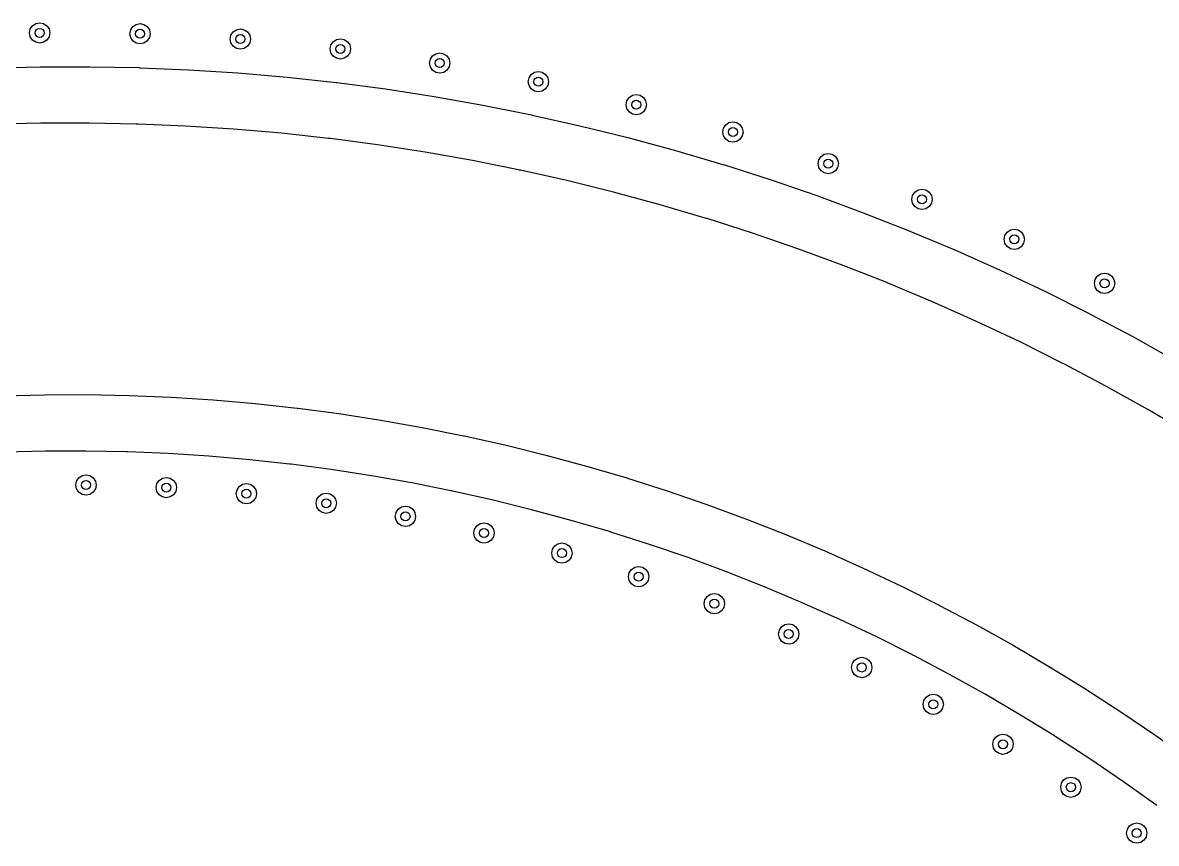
# Model space of a CAD drawing. Extents: x 97 to 313, y -171 to 213.
# Drawn here: x 162.1 to 187.18, y 194.42 to 212.57 of the extents above; entities that cross this region are included whole.
import ezdxf

# ---------------------------------------------------------------- set-up
doc = ezdxf.new("R2010")
doc.units = 0
doc.layers.add('BLACK', color=7, linetype='CONTINUOUS')

msp = doc.modelspace()

# ---------------------------------------------------------------- linework, layer by layer
at = {"layer": 'BLACK', "linetype": 'CONTINUOUS'}
for p, q in [((162.25, 212.341), (162.267, 212.427)), ((162.267, 212.427), (162.316, 212.5)), ((162.316, 212.5), (162.389, 212.548)), ((162.389, 212.548), (162.475, 212.566)), ((162.475, 212.566), (162.561, 212.548)), ((162.561, 212.548), (162.634, 212.5)), ((162.634, 212.5), (162.683, 212.427)), ((162.683, 212.427), (162.7, 212.341)), ((164.471, 212.321), (164.488, 212.407)), ((164.488, 212.407), (164.537, 212.48)), ((164.537, 212.48), (164.61, 212.529)), ((164.61, 212.529), (164.696, 212.546)), ((164.696, 212.546), (164.782, 212.529)), ((164.782, 212.529), (164.855, 212.48)), ((164.855, 212.48), (164.904, 212.407)), ((164.904, 212.407), (164.921, 212.321)), ((166.756, 212.363), (166.829, 212.411)), ((166.829, 212.411), (166.915, 212.429)), ((166.915, 212.429), (167.001, 212.411)), ((167.001, 212.411), (167.074, 212.363)), ((162.267, 212.254), (162.25, 212.341)), ((162.316, 212.181), (162.267, 212.254)), ((162.389, 212.133), (162.316, 212.181)), ((162.634, 212.181), (162.561, 212.133)), ((162.683, 212.254), (162.634, 212.181)), ((162.7, 212.341), (162.683, 212.254)), ((164.488, 212.235), (164.471, 212.321)), ((164.537, 212.162), (164.488, 212.235)), ((164.61, 212.114), (164.537, 212.162)), ((164.855, 212.162), (164.782, 212.114)), ((164.904, 212.235), (164.855, 212.162)), ((164.921, 212.321), (164.904, 212.235)), ((166.69, 212.204), (166.707, 212.29)), ((166.707, 212.117), (166.69, 212.204)), ((166.707, 212.29), (166.756, 212.363)), ((167.074, 212.363), (167.123, 212.29)), ((167.123, 212.29), (167.14, 212.204)), ((167.14, 212.204), (167.123, 212.117)), ((168.967, 212.146), (169.04, 212.195)), ((169.04, 212.195), (169.126, 212.212)), ((169.126, 212.212), (169.212, 212.195)), ((169.212, 212.195), (169.285, 212.146)), ((162.475, 212.116), (162.389, 212.133)), ((162.561, 212.133), (162.475, 212.116)), ((164.696, 212.096), (164.61, 212.114)), ((164.782, 212.114), (164.696, 212.096)), ((166.756, 212.044), (166.707, 212.117)), ((166.829, 211.996), (166.756, 212.044)), ((166.915, 211.979), (166.829, 211.996)), ((167.001, 211.996), (166.915, 211.979)), ((167.074, 212.044), (167.001, 211.996)), ((167.123, 212.117), (167.074, 212.044)), ((168.901, 211.987), (168.918, 212.073)), ((168.918, 211.901), (168.901, 211.987)), ((168.918, 212.073), (168.967, 212.146)), ((168.967, 211.828), (168.918, 211.901)), ((169.285, 212.146), (169.334, 212.073)), ((169.334, 211.901), (169.285, 211.828)), ((169.334, 212.073), (169.351, 211.987)), ((169.351, 211.987), (169.334, 211.901)), ((169.04, 211.779), (168.967, 211.828)), ((169.126, 211.762), (169.04, 211.779)), ((169.212, 211.779), (169.126, 211.762)), ((169.285, 211.828), (169.212, 211.779)), ((171.101, 211.673), (171.118, 211.759)), ((171.118, 211.587), (171.101, 211.673)), ((171.118, 211.759), (171.166, 211.832)), ((171.166, 211.832), (171.239, 211.881)), ((171.239, 211.881), (171.326, 211.898)), ((171.326, 211.898), (171.412, 211.881)), ((171.412, 211.881), (171.485, 211.832)), ((171.485, 211.832), (171.533, 211.759)), ((171.533, 211.759), (171.551, 211.673)), ((171.551, 211.673), (171.533, 211.587)), ((161.392, 211.564), (162.486, 211.591)), ((162.486, 211.591), (163.58, 211.593)), ((163.58, 211.593), (164.674, 211.572)), ((164.674, 211.572), (164.687, 211.571)), ((164.687, 211.571), (164.687, 211.571)), ((164.687, 211.571), (165.767, 211.526)), ((165.767, 211.526), (166.859, 211.456)), ((166.859, 211.456), (167.949, 211.361)), ((171.166, 211.514), (171.118, 211.587)), ((171.239, 211.465), (171.166, 211.514)), ((171.326, 211.448), (171.239, 211.465)), ((171.412, 211.465), (171.326, 211.448)), ((171.485, 211.514), (171.412, 211.465)), ((171.533, 211.587), (171.485, 211.514)), ((173.3, 211.348), (173.349, 211.421)), ((173.349, 211.421), (173.422, 211.469)), ((173.422, 211.469), (173.508, 211.486)), ((173.508, 211.486), (173.594, 211.469)), ((173.594, 211.469), (173.667, 211.421)), ((173.667, 211.421), (173.716, 211.348)), ((167.949, 211.361), (169.037, 211.243)), ((169.037, 211.243), (169.037, 211.243)), ((169.037, 211.243), (169.042, 211.242)), ((169.042, 211.242), (169.05, 211.241)), ((169.05, 211.241), (169.05, 211.241)), ((169.05, 211.241), (170.122, 211.1)), ((173.283, 211.261), (173.3, 211.348)), ((173.3, 211.175), (173.283, 211.261)), ((173.349, 211.102), (173.3, 211.175)), ((173.716, 211.175), (173.667, 211.102)), ((173.716, 211.348), (173.733, 211.261)), ((173.733, 211.261), (173.716, 211.175)), ((170.122, 211.1), (171.203, 210.933)), ((171.203, 210.933), (172.281, 210.742)), ((173.422, 211.054), (173.349, 211.102)), ((173.508, 211.036), (173.422, 211.054)), ((173.594, 211.054), (173.508, 211.036)), ((173.667, 211.102), (173.594, 211.054)), ((175.463, 210.839), (175.512, 210.912)), ((175.512, 210.912), (175.585, 210.961)), ((175.585, 210.961), (175.671, 210.978)), ((175.671, 210.978), (175.757, 210.961)), ((175.757, 210.961), (175.83, 210.912)), ((175.83, 210.912), (175.879, 210.839)), ((172.281, 210.742), (173.354, 210.527)), ((175.446, 210.753), (175.463, 210.839)), ((175.463, 210.667), (175.446, 210.753)), ((175.512, 210.594), (175.463, 210.667)), ((175.879, 210.667), (175.83, 210.594)), ((175.879, 210.839), (175.896, 210.753)), ((175.896, 210.753), (175.879, 210.667)), ((173.354, 210.527), (173.354, 210.527)), ((173.354, 210.527), (173.354, 210.527)), ((173.354, 210.527), (173.355, 210.527)), ((173.355, 210.527), (173.367, 210.525)), ((173.367, 210.525), (173.367, 210.525)), ((173.367, 210.525), (174.422, 210.289)), ((175.585, 210.545), (175.512, 210.594)), ((175.671, 210.528), (175.585, 210.545)), ((175.757, 210.545), (175.671, 210.528)), ((175.83, 210.594), (175.757, 210.545)), ((162.503, 210.344), (161.437, 210.317)), ((163.569, 210.346), (162.503, 210.344)), ((164.609, 210.326), (163.569, 210.346)), ((164.629, 210.323), (164.609, 210.326)), ((164.654, 210.325), (164.629, 210.323)), ((165.701, 210.281), (164.654, 210.325)), ((166.766, 210.212), (165.701, 210.281)), ((167.828, 210.12), (166.766, 210.212)), ((174.422, 210.289), (175.484, 210.027)), ((177.584, 210.149), (177.601, 210.236)), ((177.601, 210.063), (177.584, 210.149)), ((177.601, 210.236), (177.65, 210.309)), ((177.65, 210.309), (177.723, 210.357)), ((177.723, 210.357), (177.809, 210.374)), ((177.809, 210.374), (177.895, 210.357)), ((177.895, 210.357), (177.968, 210.309)), ((177.968, 210.309), (178.017, 210.236)), ((178.017, 210.236), (178.034, 210.149)), ((178.034, 210.149), (178.017, 210.063)), ((168.862, 210.007), (167.828, 210.12)), ((168.881, 210.002), (168.862, 210.007)), ((168.906, 210.002), (168.881, 210.002)), ((169.946, 209.865), (168.906, 210.002)), ((175.484, 210.027), (176.54, 209.741)), ((177.65, 209.99), (177.601, 210.063)), ((177.723, 209.942), (177.65, 209.99)), ((177.809, 209.924), (177.723, 209.942)), ((177.895, 209.942), (177.809, 209.924)), ((177.968, 209.99), (177.895, 209.942)), ((178.017, 210.063), (177.968, 209.99)), ((171, 209.703), (169.946, 209.865)), ((172.05, 209.517), (171, 209.703)), ((176.54, 209.741), (177.59, 209.432)), ((179.759, 209.61), (179.832, 209.659)), ((179.832, 209.659), (179.918, 209.676)), ((179.918, 209.676), (180.004, 209.659)), ((180.004, 209.659), (180.077, 209.61)), ((173.069, 209.313), (172.05, 209.517)), ((177.59, 209.432), (177.59, 209.432)), ((177.59, 209.432), (177.59, 209.432)), ((177.59, 209.432), (177.595, 209.431)), ((177.595, 209.431), (177.602, 209.428)), ((177.602, 209.428), (177.602, 209.428)), ((177.602, 209.428), (178.632, 209.1)), ((179.693, 209.451), (179.71, 209.537)), ((179.71, 209.365), (179.693, 209.451)), ((179.71, 209.537), (179.759, 209.61)), ((180.077, 209.61), (180.126, 209.537)), ((180.126, 209.537), (180.143, 209.451)), ((180.143, 209.451), (180.126, 209.365)), ((173.088, 209.306), (173.069, 209.313)), ((173.113, 209.304), (173.088, 209.306)), ((174.136, 209.075), (173.113, 209.304)), ((179.759, 209.292), (179.71, 209.365)), ((179.832, 209.243), (179.759, 209.292)), ((179.918, 209.226), (179.832, 209.243)), ((180.004, 209.243), (179.918, 209.226)), ((180.077, 209.292), (180.004, 209.243)), ((180.126, 209.365), (180.077, 209.292)), ((175.172, 208.82), (174.136, 209.075)), ((178.632, 209.1), (179.667, 208.744)), ((176.201, 208.541), (175.172, 208.82)), ((179.667, 208.744), (180.694, 208.366)), ((181.769, 208.66), (181.786, 208.746)), ((181.786, 208.574), (181.769, 208.66)), ((181.786, 208.746), (181.835, 208.819)), ((181.835, 208.819), (181.908, 208.868)), ((181.908, 208.868), (181.994, 208.885)), ((181.994, 208.885), (182.08, 208.868)), ((182.08, 208.868), (182.153, 208.819)), ((182.153, 208.819), (182.202, 208.746)), ((182.202, 208.746), (182.219, 208.66)), ((182.219, 208.66), (182.202, 208.574)), ((177.199, 208.247), (176.201, 208.541)), ((181.835, 208.501), (181.786, 208.574)), ((181.908, 208.452), (181.835, 208.501)), ((181.994, 208.435), (181.908, 208.452)), ((182.08, 208.452), (181.994, 208.435)), ((182.153, 208.501), (182.08, 208.452)), ((182.202, 208.574), (182.153, 208.501)), ((177.217, 208.239), (177.199, 208.247)), ((177.242, 208.234), (177.217, 208.239)), ((178.24, 207.916), (177.242, 208.234)), ((180.694, 208.366), (181.712, 207.965)), ((179.249, 207.57), (178.24, 207.916)), ((181.712, 207.965), (181.724, 207.96)), ((181.724, 207.96), (181.724, 207.96)), ((181.724, 207.96), (182.721, 207.542)), ((183.825, 207.864), (183.874, 207.936)), ((183.874, 207.936), (183.947, 207.985)), ((183.947, 207.985), (184.033, 208.002)), ((184.033, 208.002), (184.119, 207.985)), ((184.119, 207.985), (184.192, 207.936)), ((184.192, 207.936), (184.241, 207.864)), ((183.808, 207.777), (183.825, 207.864)), ((183.825, 207.691), (183.808, 207.777)), ((183.874, 207.618), (183.825, 207.691)), ((184.241, 207.691), (184.192, 207.618)), ((184.241, 207.864), (184.258, 207.777)), ((184.258, 207.777), (184.241, 207.691)), ((180.25, 207.201), (179.249, 207.57)), ((182.721, 207.542), (183.72, 207.096)), ((183.947, 207.57), (183.874, 207.618)), ((184.033, 207.552), (183.947, 207.57)), ((184.119, 207.57), (184.033, 207.552)), ((184.192, 207.618), (184.119, 207.57)), ((181.217, 206.82), (180.25, 207.201)), ((183.72, 207.096), (184.709, 206.628)), ((185.805, 206.805), (185.822, 206.891)), ((185.822, 206.891), (185.871, 206.964)), ((185.871, 206.964), (185.944, 207.013)), ((185.944, 207.013), (186.03, 207.03)), ((186.03, 207.03), (186.116, 207.013)), ((186.116, 207.013), (186.189, 206.964)), ((186.189, 206.964), (186.238, 206.891)), ((186.238, 206.891), (186.255, 206.805)), ((181.235, 206.81), (181.217, 206.82)), ((181.259, 206.803), (181.235, 206.81)), ((182.225, 206.397), (181.259, 206.803)), ((185.822, 206.719), (185.805, 206.805)), ((185.871, 206.646), (185.822, 206.719)), ((185.944, 206.597), (185.871, 206.646)), ((186.189, 206.646), (186.116, 206.597)), ((186.238, 206.719), (186.189, 206.646)), ((186.255, 206.805), (186.238, 206.719)), ((183.199, 205.963), (182.225, 206.397)), ((184.709, 206.628), (185.688, 206.138)), ((186.03, 206.58), (185.944, 206.597)), ((186.116, 206.597), (186.03, 206.58)), ((185.688, 206.138), (185.699, 206.132)), ((184.163, 205.507), (183.199, 205.963)), ((185.699, 206.132), (185.699, 206.132)), ((185.699, 206.132), (186.655, 205.627)), ((185.093, 205.041), (184.163, 205.507)), ((186.655, 205.627), (187.611, 205.094)), ((185.11, 205.03), (185.093, 205.041)), ((185.133, 205.021), (185.11, 205.03)), ((186.06, 204.531), (185.133, 205.021)), ((186.991, 204.011), (186.06, 204.531)), ((161.652, 204.318), (162.584, 204.341)), ((162.584, 204.341), (163.517, 204.344)), ((163.517, 204.344), (164.45, 204.325)), ((164.45, 204.325), (164.45, 204.325)), ((164.45, 204.325), (164.464, 204.325)), ((164.464, 204.325), (164.464, 204.325)), ((164.464, 204.325), (165.383, 204.286)), ((165.383, 204.286), (166.314, 204.226)), ((166.314, 204.226), (167.244, 204.146)), ((167.244, 204.146), (168.171, 204.044)), ((168.171, 204.044), (168.171, 204.044)), ((168.171, 204.044), (168.171, 204.044)), ((168.171, 204.044), (168.184, 204.043)), ((168.184, 204.043), (168.184, 204.043)), ((168.184, 204.043), (169.096, 203.923)), ((169.096, 203.923), (170.019, 203.78)), ((187.911, 203.472), (186.991, 204.011)), ((170.019, 203.78), (170.937, 203.618)), ((170.937, 203.618), (171.852, 203.435)), ((171.852, 203.435), (171.852, 203.435)), ((171.852, 203.435), (171.865, 203.432)), ((171.865, 203.432), (171.865, 203.432)), ((171.865, 203.432), (172.763, 203.231)), ((172.763, 203.231), (173.669, 203.008)), ((162.601, 203.094), (161.696, 203.072)), ((163.507, 203.096), (162.601, 203.094)), ((164.389, 203.079), (163.507, 203.096)), ((164.405, 203.076), (164.389, 203.079)), ((164.426, 203.078), (164.405, 203.076)), ((165.317, 203.04), (164.426, 203.078)), ((166.22, 202.982), (165.317, 203.04)), ((167.122, 202.904), (166.22, 202.982)), ((167.999, 202.808), (167.122, 202.904)), ((173.669, 203.008), (174.57, 202.764)), ((168.015, 202.804), (167.999, 202.808)), ((168.017, 202.804), (168.015, 202.804)), ((168.036, 202.804), (168.017, 202.804)), ((168.92, 202.688), (168.036, 202.804)), ((169.815, 202.55), (168.92, 202.688)), ((174.57, 202.764), (175.465, 202.501)), ((163.275, 202.344), (163.292, 202.43)), ((163.292, 202.43), (163.341, 202.503)), ((163.341, 202.503), (163.414, 202.552)), ((163.414, 202.552), (163.5, 202.569)), ((163.5, 202.569), (163.586, 202.552)), ((163.586, 202.552), (163.659, 202.503)), ((163.659, 202.503), (163.708, 202.43)), ((163.708, 202.43), (163.725, 202.344)), ((165.051, 202.289), (165.068, 202.375)), ((165.068, 202.375), (165.117, 202.448)), ((165.117, 202.448), (165.19, 202.497)), ((165.19, 202.497), (165.276, 202.514)), ((165.276, 202.514), (165.362, 202.497)), ((165.362, 202.497), (165.435, 202.448)), ((165.435, 202.448), (165.484, 202.375)), ((165.484, 202.375), (165.501, 202.289)), ((166.963, 202.363), (167.049, 202.38)), ((167.049, 202.38), (167.135, 202.363)), ((170.706, 202.392), (169.815, 202.55)), ((171.571, 202.219), (170.706, 202.392)), ((175.465, 202.501), (175.465, 202.501)), ((175.465, 202.501), (175.477, 202.497)), ((175.477, 202.497), (175.477, 202.497)), ((175.477, 202.497), (176.354, 202.217)), ((163.292, 202.258), (163.275, 202.344)), ((163.341, 202.185), (163.292, 202.258)), ((163.414, 202.136), (163.341, 202.185)), ((163.5, 202.119), (163.414, 202.136)), ((163.586, 202.136), (163.5, 202.119)), ((163.659, 202.185), (163.586, 202.136)), ((163.708, 202.258), (163.659, 202.185)), ((163.725, 202.344), (163.708, 202.258)), ((165.068, 202.203), (165.051, 202.289)), ((165.117, 202.13), (165.068, 202.203)), ((165.19, 202.081), (165.117, 202.13)), ((165.435, 202.13), (165.362, 202.081)), ((165.484, 202.203), (165.435, 202.13)), ((165.501, 202.289), (165.484, 202.203)), ((166.824, 202.155), (166.841, 202.241)), ((166.841, 202.069), (166.824, 202.155)), ((166.841, 202.241), (166.89, 202.314)), ((166.89, 202.314), (166.963, 202.363)), ((167.135, 202.363), (167.208, 202.314)), ((167.208, 202.314), (167.257, 202.241)), ((167.257, 202.241), (167.274, 202.155)), ((167.274, 202.155), (167.257, 202.069)), ((168.654, 202.102), (168.727, 202.151)), ((168.727, 202.151), (168.813, 202.168)), ((168.813, 202.168), (168.899, 202.151)), ((168.899, 202.151), (168.972, 202.102)), ((171.587, 202.213), (171.571, 202.219)), ((171.608, 202.211), (171.587, 202.213)), ((172.478, 202.017), (171.608, 202.211)), ((176.354, 202.217), (177.236, 201.914)), ((165.276, 202.064), (165.19, 202.081)), ((165.362, 202.081), (165.276, 202.064)), ((166.89, 201.996), (166.841, 202.069)), ((166.963, 201.947), (166.89, 201.996)), ((167.049, 201.93), (166.963, 201.947)), ((167.135, 201.947), (167.049, 201.93)), ((167.208, 201.996), (167.135, 201.947)), ((167.257, 202.069), (167.208, 201.996)), ((168.588, 201.943), (168.605, 202.029)), ((168.605, 201.857), (168.588, 201.943)), ((168.605, 202.029), (168.654, 202.102)), ((168.972, 202.102), (169.021, 202.029)), ((169.021, 202.029), (169.038, 201.943)), ((169.038, 201.943), (169.021, 201.857)), ((170.48, 201.86), (170.567, 201.877)), ((170.567, 201.877), (170.653, 201.86)), ((173.357, 201.8), (172.478, 202.017)), ((177.236, 201.914), (178.112, 201.591)), ((168.654, 201.784), (168.605, 201.857)), ((168.727, 201.735), (168.654, 201.784)), ((168.813, 201.718), (168.727, 201.735)), ((168.899, 201.735), (168.813, 201.718)), ((168.972, 201.784), (168.899, 201.735)), ((169.021, 201.857), (168.972, 201.784)), ((170.342, 201.652), (170.359, 201.739)), ((170.359, 201.566), (170.342, 201.652)), ((170.359, 201.739), (170.407, 201.812)), ((170.407, 201.812), (170.48, 201.86)), ((170.653, 201.86), (170.726, 201.812)), ((170.726, 201.812), (170.774, 201.739)), ((170.774, 201.739), (170.792, 201.652)), ((170.792, 201.652), (170.774, 201.566)), ((174.231, 201.564), (173.357, 201.8)), ((170.407, 201.493), (170.359, 201.566)), ((170.48, 201.445), (170.407, 201.493)), ((170.567, 201.427), (170.48, 201.445)), ((170.653, 201.445), (170.567, 201.427)), ((170.726, 201.493), (170.653, 201.445)), ((170.774, 201.566), (170.726, 201.493)), ((172.08, 201.284), (172.097, 201.371)), ((172.097, 201.371), (172.146, 201.444)), ((172.146, 201.444), (172.219, 201.492)), ((172.219, 201.492), (172.305, 201.509)), ((172.305, 201.509), (172.391, 201.492)), ((172.391, 201.492), (172.464, 201.444)), ((172.464, 201.444), (172.513, 201.371)), ((172.513, 201.371), (172.53, 201.284)), ((175.077, 201.314), (174.231, 201.564)), ((178.112, 201.591), (178.98, 201.249)), ((172.097, 201.198), (172.08, 201.284)), ((172.146, 201.125), (172.097, 201.198)), ((172.219, 201.077), (172.146, 201.125)), ((172.464, 201.125), (172.391, 201.077)), ((172.513, 201.198), (172.464, 201.125)), ((172.53, 201.284), (172.513, 201.198)), ((175.092, 201.307), (175.077, 201.314)), ((175.113, 201.303), (175.092, 201.307)), ((175.962, 201.033), (175.113, 201.303)), ((178.98, 201.249), (178.98, 201.249)), ((178.98, 201.249), (178.992, 201.244)), ((178.992, 201.244), (178.992, 201.244)), ((178.992, 201.244), (179.841, 200.888)), ((172.305, 201.059), (172.219, 201.077)), ((172.391, 201.077), (172.305, 201.059)), ((173.801, 200.839), (173.818, 200.926)), ((173.818, 200.926), (173.867, 200.999)), ((173.867, 200.999), (173.94, 201.047)), ((173.94, 201.047), (174.026, 201.064)), ((174.026, 201.064), (174.112, 201.047)), ((174.112, 201.047), (174.185, 200.999)), ((174.185, 200.999), (174.234, 200.926)), ((174.234, 200.926), (174.251, 200.839)), ((176.818, 200.739), (175.962, 201.033)), ((179.841, 200.888), (180.693, 200.508)), ((173.818, 200.753), (173.801, 200.839)), ((173.867, 200.68), (173.818, 200.753)), ((173.94, 200.632), (173.867, 200.68)), ((174.026, 200.614), (173.94, 200.632)), ((174.112, 200.632), (174.026, 200.614)), ((174.185, 200.68), (174.112, 200.632)), ((174.234, 200.753), (174.185, 200.68)), ((174.251, 200.839), (174.234, 200.753)), ((177.668, 200.426), (176.818, 200.739)), ((175.5, 200.319), (175.517, 200.405)), ((175.517, 200.405), (175.566, 200.478)), ((175.566, 200.478), (175.639, 200.527)), ((175.639, 200.527), (175.725, 200.544)), ((175.725, 200.544), (175.811, 200.527)), ((175.811, 200.527), (175.884, 200.478)), ((175.884, 200.478), (175.933, 200.405)), ((175.933, 200.405), (175.95, 200.319)), ((178.488, 200.102), (177.668, 200.426)), ((180.693, 200.508), (181.536, 200.109)), ((175.517, 200.233), (175.5, 200.319)), ((175.566, 200.16), (175.517, 200.233)), ((175.639, 200.111), (175.566, 200.16)), ((175.884, 200.16), (175.811, 200.111)), ((175.933, 200.233), (175.884, 200.16)), ((175.95, 200.319), (175.933, 200.233)), ((175.725, 200.094), (175.639, 200.111)), ((175.811, 200.111), (175.725, 200.094)), ((177.192, 199.809), (177.24, 199.882)), ((177.24, 199.882), (177.313, 199.931)), ((177.313, 199.931), (177.4, 199.948)), ((177.4, 199.948), (177.486, 199.931)), ((177.486, 199.931), (177.559, 199.882)), ((177.559, 199.882), (177.607, 199.809)), ((178.503, 200.094), (178.488, 200.102)), ((178.515, 200.091), (178.503, 200.094)), ((178.523, 200.088), (178.515, 200.091)), ((179.345, 199.743), (178.523, 200.088)), ((181.536, 200.109), (182.371, 199.691)), ((177.175, 199.723), (177.192, 199.809)), ((177.192, 199.637), (177.175, 199.723)), ((177.24, 199.564), (177.192, 199.637)), ((177.607, 199.637), (177.559, 199.564)), ((177.607, 199.809), (177.625, 199.723)), ((177.625, 199.723), (177.607, 199.637)), ((180.172, 199.375), (179.345, 199.743)), ((182.371, 199.691), (182.371, 199.691)), ((182.371, 199.691), (182.382, 199.685)), ((182.382, 199.685), (182.382, 199.685)), ((182.382, 199.685), (183.195, 199.255)), ((177.313, 199.515), (177.24, 199.564)), ((177.4, 199.498), (177.313, 199.515)), ((177.486, 199.515), (177.4, 199.498)), ((177.559, 199.564), (177.486, 199.515)), ((180.99, 198.987), (180.172, 199.375)), ((178.82, 199.053), (178.838, 199.139)), ((178.838, 199.139), (178.886, 199.212)), ((178.886, 199.212), (178.959, 199.261)), ((178.959, 199.261), (179.045, 199.278)), ((179.045, 199.278), (179.132, 199.261)), ((179.132, 199.261), (179.205, 199.212)), ((179.205, 199.212), (179.253, 199.139)), ((179.253, 199.139), (179.27, 199.053)), ((183.195, 199.255), (184.011, 198.801)), ((178.838, 198.967), (178.82, 199.053)), ((178.886, 198.894), (178.838, 198.967)), ((178.959, 198.845), (178.886, 198.894)), ((179.205, 198.894), (179.132, 198.845)), ((179.253, 198.967), (179.205, 198.894)), ((179.27, 199.053), (179.253, 198.967)), ((181.779, 198.593), (180.99, 198.987)), ((179.045, 198.828), (178.959, 198.845)), ((179.132, 198.845), (179.045, 198.828)), ((184.011, 198.801), (184.815, 198.329)), ((180.436, 198.311), (180.453, 198.397)), ((180.453, 198.397), (180.502, 198.47)), ((180.502, 198.47), (180.575, 198.519)), ((180.575, 198.519), (180.661, 198.536)), ((180.661, 198.536), (180.747, 198.519)), ((180.747, 198.519), (180.82, 198.47)), ((180.82, 198.47), (180.869, 198.397)), ((180.869, 198.397), (180.886, 198.311)), ((181.793, 198.583), (181.779, 198.593)), ((181.813, 198.575), (181.793, 198.583)), ((182.6, 198.159), (181.813, 198.575)), ((180.453, 198.225), (180.436, 198.311)), ((180.502, 198.152), (180.453, 198.225)), ((180.575, 198.103), (180.502, 198.152)), ((180.82, 198.152), (180.747, 198.103)), ((180.869, 198.225), (180.82, 198.152)), ((180.886, 198.311), (180.869, 198.225)), ((183.391, 197.718), (182.6, 198.159)), ((184.815, 198.329), (185.609, 197.838)), ((180.661, 198.086), (180.575, 198.103)), ((180.747, 198.103), (180.661, 198.086)), ((182.033, 197.584), (182.082, 197.657)), ((182.082, 197.657), (182.155, 197.706)), ((182.155, 197.706), (182.241, 197.723)), ((182.241, 197.723), (182.327, 197.706)), ((182.327, 197.706), (182.4, 197.657)), ((182.4, 197.657), (182.449, 197.584)), ((184.172, 197.26), (183.391, 197.718)), ((185.609, 197.838), (185.609, 197.838)), ((185.609, 197.838), (185.62, 197.831)), ((185.62, 197.831), (185.62, 197.831)), ((185.62, 197.831), (186.392, 197.331)), ((182.016, 197.498), (182.033, 197.584)), ((182.033, 197.412), (182.016, 197.498)), ((182.082, 197.339), (182.033, 197.412)), ((182.449, 197.412), (182.4, 197.339)), ((182.449, 197.584), (182.466, 197.498)), ((182.466, 197.498), (182.449, 197.412)), ((182.155, 197.29), (182.082, 197.339)), ((182.241, 197.273), (182.155, 197.29)), ((182.327, 197.29), (182.241, 197.273)), ((182.4, 197.339), (182.327, 197.29)), ((184.922, 196.797), (184.172, 197.26)), ((186.392, 197.331), (187.164, 196.806)), ((183.559, 196.615), (183.576, 196.701)), ((183.576, 196.529), (183.559, 196.615)), ((183.576, 196.701), (183.625, 196.774)), ((183.625, 196.774), (183.698, 196.823)), ((183.698, 196.823), (183.784, 196.84)), ((183.784, 196.84), (183.87, 196.823)), ((183.87, 196.823), (183.943, 196.774)), ((183.943, 196.774), (183.992, 196.701)), ((183.992, 196.701), (184.009, 196.615)), ((184.009, 196.615), (183.992, 196.529)), ((184.936, 196.786), (184.922, 196.797)), ((184.954, 196.776), (184.936, 196.786)), ((185.702, 196.292), (184.954, 196.776)), ((187.164, 196.806), (187.923, 196.264)), ((183.625, 196.456), (183.576, 196.529)), ((183.698, 196.407), (183.625, 196.456)), ((183.784, 196.39), (183.698, 196.407)), ((183.87, 196.407), (183.784, 196.39)), ((183.943, 196.456), (183.87, 196.407)), ((183.992, 196.529), (183.943, 196.456)), ((186.451, 195.782), (185.702, 196.292)), ((185.126, 195.824), (185.199, 195.873)), ((185.199, 195.873), (185.285, 195.89)), ((185.285, 195.89), (185.371, 195.873)), ((185.371, 195.873), (185.444, 195.824)), ((185.06, 195.665), (185.077, 195.751)), ((185.077, 195.579), (185.06, 195.665)), ((185.077, 195.751), (185.126, 195.824)), ((185.444, 195.824), (185.493, 195.751)), ((185.493, 195.751), (185.51, 195.665)), ((185.51, 195.665), (185.493, 195.579)), ((187.188, 195.257), (186.451, 195.782)), ((185.126, 195.506), (185.077, 195.579)), ((185.199, 195.457), (185.126, 195.506)), ((185.285, 195.44), (185.199, 195.457)), ((185.371, 195.457), (185.285, 195.44)), ((185.444, 195.506), (185.371, 195.457)), ((185.493, 195.579), (185.444, 195.506)), ((186.585, 194.808), (186.658, 194.857)), ((186.658, 194.857), (186.744, 194.874)), ((186.744, 194.874), (186.83, 194.857)), ((186.83, 194.857), (186.903, 194.808)), ((186.519, 194.649), (186.536, 194.735)), ((186.536, 194.563), (186.519, 194.649)), ((186.536, 194.735), (186.585, 194.808)), ((186.903, 194.808), (186.952, 194.735)), ((186.952, 194.735), (186.969, 194.649)), ((186.969, 194.649), (186.952, 194.563)), ((186.585, 194.49), (186.536, 194.563)), ((186.658, 194.441), (186.585, 194.49)), ((186.744, 194.424), (186.658, 194.441)), ((186.83, 194.441), (186.744, 194.424)), ((186.903, 194.49), (186.83, 194.441)), ((186.952, 194.563), (186.903, 194.49))]:
    msp.add_line(p, q, dxfattribs=at)
at = {"layer": 'BLACK'}
for centre in [(162.475, 212.341), (164.696, 212.321), (166.915, 212.204), (169.126, 211.987), (171.326, 211.673), (173.508, 211.261), (175.671, 210.753), (177.809, 210.149), (179.918, 209.451), (181.994, 208.66), (184.033, 207.777), (186.03, 206.805), (163.5, 202.344), (165.276, 202.289), (167.049, 202.155), (168.813, 201.943), (170.567, 201.652), (172.305, 201.284), (174.026, 200.839), (175.725, 200.319), (177.4, 199.723), (179.045, 199.053), (180.661, 198.311), (182.241, 197.498), (183.784, 196.615), (185.285, 195.665), (186.744, 194.649)]:
    msp.add_circle(centre, 0.1, dxfattribs=at)

doc.saveas('drawing.dxf')
